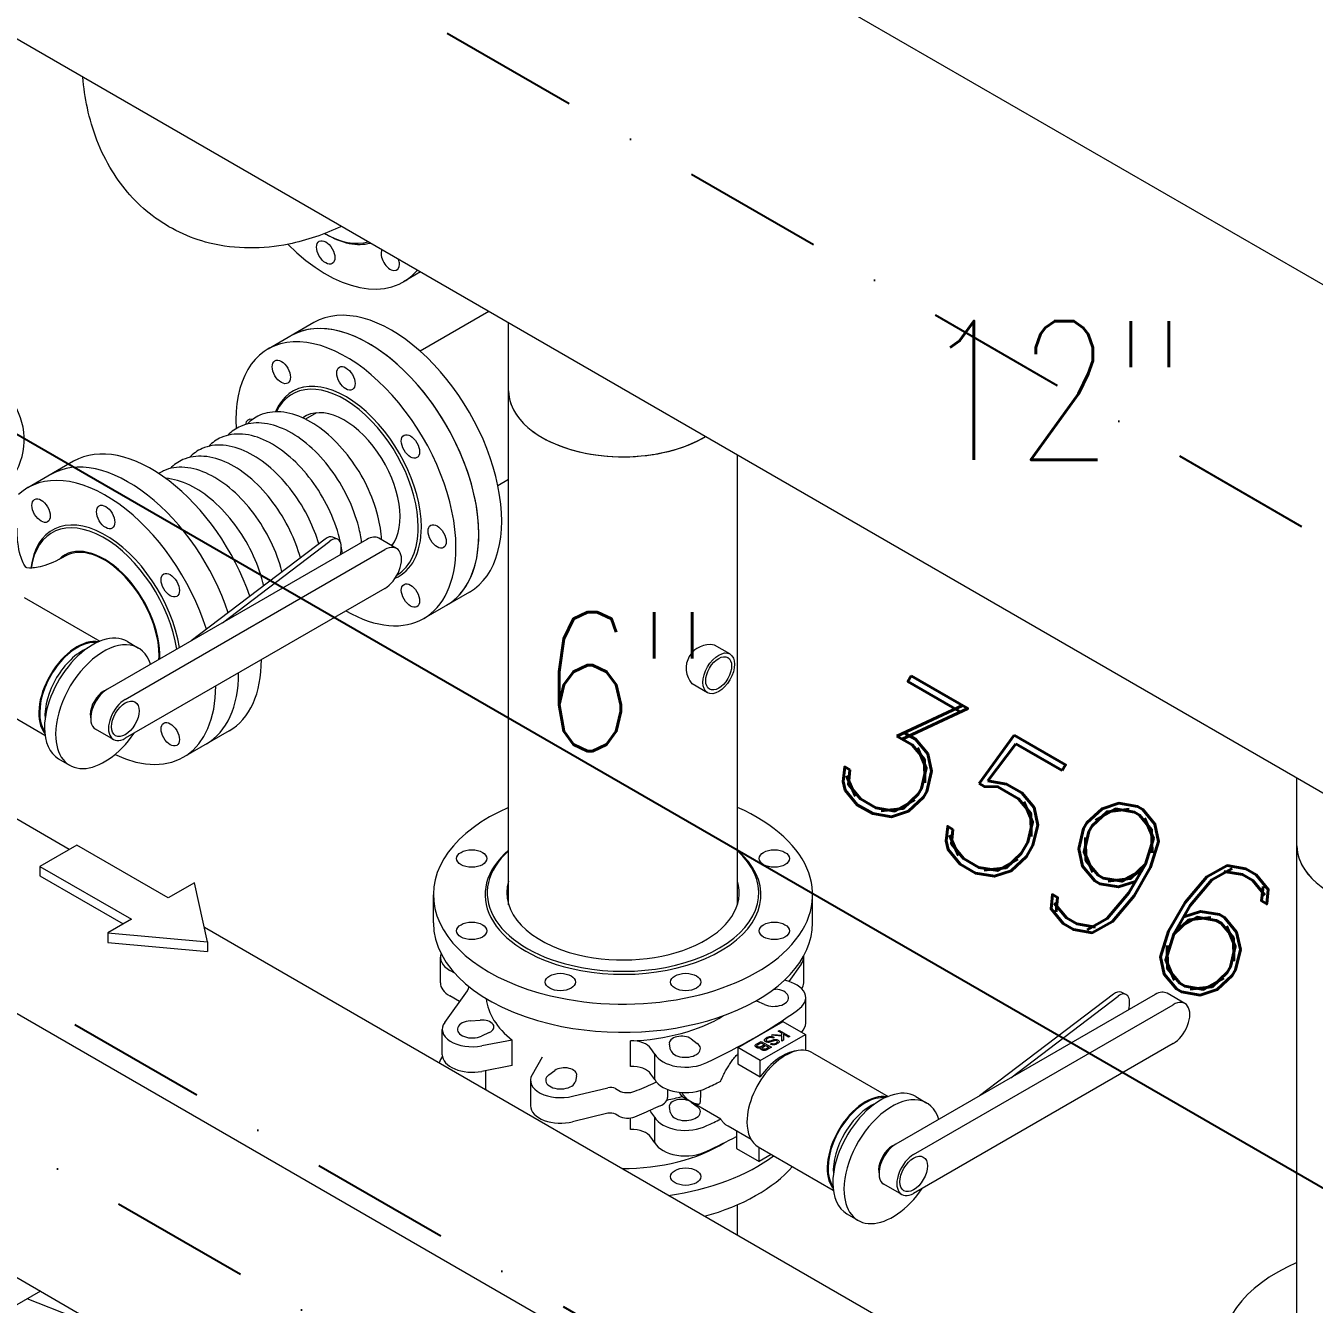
# Model space of a CAD drawing. Header units: millimetres. Extents: x -312439 to 477422, y -331570 to 212570.
# Drawn here: x 346443 to 347604, y 171415 to 172567 of the extents above; entities that cross this region are included whole.
import ezdxf

# ---------------------------------------------------------------- set-up
doc = ezdxf.new("R2010")
doc.units = ezdxf.units.MM
doc.linetypes.add('DASHDOT', pattern=[25.4, 12.7, -6.35, 0, -6.35])
doc.layers.add('ARCONDTEXTO', color=4, linetype='Continuous')
doc.styles.add('ROMAND', font='ROMAND.SHX')
doc.styles.add('ROMANS', font='romans.shx', dxfattribs={"height": 187.5})
doc.dimstyles.new('1-50 (MILIMETRO)', dxfattribs={"dimscale": 0, "dimtxt": 125, "dimasz": 125, "dimexe": 100, "dimexo": 100, "dimgap": 50, "dimtad": 0, "dimdec": 0, "dimzin": 0, "dimdsep": 46, "dimtxsty": 'ROMAND', "dimcen": -390, "dimclrd": 1, "dimclre": 1, "dimclrt": 3, "dimadec": 0, "dimazin": 0, "dimtfac": 1, "dimtdec": 0, "dimtix": 1, "dimtmove": 2, "dimatfit": 2, "dimfxl": 1, "dimtvp": 1, "dimtolj": 1, "dimtzin": 0, "dimarcsym": 0})

# ---------------------------------------------------------------- blocks, each defined once
blk = doc.blocks.new('*D87')
at = {"color": 1, "lineweight": -2, "transparency": 16777216}
for p, q in [((346975.4, 174176.7), (347277.1, 174350.9)), ((347285.4, 174230.7), (351020.9, 172074)), ((350927.4, 171895), (351229.1, 172069.2))]:
    blk.add_line(p, q, dxfattribs=at)
at = {"color": 1, "transparency": 16777216}
for points in [[(347295.8, 174248.7), (347275, 174212.6), (347177.1, 174293.2)], [(351031.3, 172092), (351010.5, 172056), (351129.1, 172011.5)]]:
    blk.add_solid(points, dxfattribs=at)
at = {"layer": 'Defpoints', "color": 0, "transparency": 16777216}
for p in [(346875.4, 174119), (351129.1, 172011.5), (350827.4, 171837.3)]:
    blk.add_point(p, dxfattribs=at)
at = {"color": 3, "transparency": 16777216, "insert": (349215.6, 173260.6), "char_height": 125, "attachment_point": 5, "rotation": 330, "style": 'ROMAND'}
blk.add_mtext('\\A1;4563', dxfattribs=at)
blk = doc.blocks.new('*D92')
at = {"color": 1, "lineweight": -2, "transparency": 16777216}
for p, q in [((345607.1, 172290.6), (345607.1, 172792.4)), ((348612.8, 170941.5), (345715.4, 172614.4)), ((348721.1, 170492.8), (348721.1, 170994.5))]:
    blk.add_line(p, q, dxfattribs=at)
at = {"color": 1, "transparency": 16777216}
for points in [[(345725.8, 172632.4), (345705, 172596.3), (345607.1, 172676.9)], [(348623.3, 170959.6), (348602.4, 170923.5), (348721.1, 170879)]]:
    blk.add_solid(points, dxfattribs=at)
at = {"layer": 'Defpoints', "color": 0, "transparency": 16777216}
for p in [(345607.1, 172676.9), (345607.1, 172175.2), (348721.1, 170377.3)]:
    blk.add_point(p, dxfattribs=at)
at = {"color": 3, "transparency": 16777216, "insert": (347372.3, 171833.5), "char_height": 125, "attachment_point": 5, "rotation": 330, "style": 'ROMAND'}
blk.add_mtext('\\A1;3596', dxfattribs=at)
blk = doc.blocks.new('*D96')
at = {"color": 1, "lineweight": -2, "transparency": 16777216}
for p, q in [((340982.5, 172444.7), (340982.5, 172743.9)), ((347857.3, 168659.3), (341090.8, 172566)), ((347965.6, 168413.1), (347965.6, 168712.3))]:
    blk.add_line(p, q, dxfattribs=at)
at = {"color": 1, "transparency": 16777216}
for points in [[(341101.2, 172584), (341080.3, 172547.9), (340982.5, 172628.5)], [(347867.7, 168677.3), (347846.9, 168641.2), (347965.6, 168596.8)]]:
    blk.add_solid(points, dxfattribs=at)
at = {"layer": 'Defpoints', "color": 0, "transparency": 16777216}
for p in [(340982.5, 172628.5), (340982.5, 172329.3), (347965.6, 168297.6)]:
    blk.add_point(p, dxfattribs=at)
at = {"color": 3, "transparency": 16777216, "insert": (344536.5, 170720.9), "char_height": 125, "attachment_point": 5, "rotation": 330, "style": 'ROMAND'}
blk.add_mtext('\\A1;8063', dxfattribs=at)
blk = doc.blocks.new('*D59')
at = {"color": 1, "lineweight": -2, "transparency": 16777216}
for p, q in [((346365.4, 173980), (346365.4, 174553.6)), ((346473.6, 174375.6), (349813.4, 172447.4)), ((349921.6, 171926.8), (349921.6, 172500.4))]:
    blk.add_line(p, q, dxfattribs=at)
at = {"color": 1, "transparency": 16777216}
for points in [[(346484.1, 174393.6), (346463.2, 174357.6), (346365.4, 174438.1)], [(349823.8, 172465.4), (349803, 172429.4), (349921.6, 172384.9)]]:
    blk.add_solid(points, dxfattribs=at)
at = {"layer": 'Defpoints', "color": 0, "transparency": 16777216}
for p in [(346365.4, 173864.5), (349921.6, 172384.9), (349921.6, 171811.3)]:
    blk.add_point(p, dxfattribs=at)
at = {"color": 3, "transparency": 16777216, "insert": (348206, 173519.8), "char_height": 125, "attachment_point": 5, "rotation": 330, "style": 'ROMAND'}
blk.add_mtext('\\A1;4106', dxfattribs=at)

msp = doc.modelspace()

# ---------------------------------------------------------------- linework, layer by layer
at = {"color": 5, "linetype": 'Continuous', "lineweight": 0, "extrusion": (4.44089e-16, 0.816497, 0.57735)}
for p, q in [((348862.405, 171611.817), (346020.838, 173252.396)), ((349969.926, 170514.467), (345822.552, 172908.954)), ((344984.877, 172514.235), (347569.913, 171021.764)), ((346712.676, 172379.896), (346713.579, 172379.375)), ((346798.945, 172345.234), (346783.696, 172336.43)), ((344881.815, 172335.726), (347466.851, 170843.255)), ((346860.65, 172309.609), (346798.75, 172273.871)), ((346702.872, 172299.621), (346661.649, 172275.821)), ((346878.426, 171774.892), (346878.426, 172299.345)), ((346705.334, 172218.311), (346695.368, 172212.557)), ((347084.551, 171774.892), (347084.551, 172180.339)), ((346486.366, 172174.621), (346445.143, 172150.821)), ((346878.426, 172158.227), (346868.744, 172152.637)), ((346750.708, 172104.233), (346516.882, 171969.233)), ((346712.98, 172104.516), (346592.433, 172012.852)), ((346620.549, 172029.085), (346717.273, 172102.634)), ((346724.157, 172104.338), (346719.864, 172106.22)), ((346777.456, 172096.039), (346761.425, 172105.294)), ((346773.92, 172099.517), (346772.676, 172098.799)), ((346532.912, 171959.977), (346766.739, 172094.977)), ((346441.885, 172051.702), (346509.992, 172012.38)), ((346766.739, 172059.977), (346532.912, 171924.977)), ((346843.105, 172056.73), (346801.882, 172032.93)), ((346534.835, 172012.178), (346544.848, 172006.295)), ((346392.895, 171966.849), (346460.577, 171927.773)), ((346522.196, 171923.916), (346506.165, 171933.171)), ((346626.599, 171931.73), (346585.376, 171907.93)), ((346482.345, 171824.784), (346312.724, 171922.714)), ((346472.795, 171906.579), (346482.809, 171900.696)), ((347588.883, 171364.71), (347588.883, 171889.163)), ((346810.637, 171758.593), (346810.637, 171783.993)), ((347152.34, 171758.593), (347152.34, 171783.993)), ((348026.67, 170933.167), (346604.188, 171754.437)), ((346816.874, 171704.565), (346816.874, 171727.565)), ((347144.38, 171704.565), (347144.38, 171727.565)), ((346829.791, 171713.213), (346825.319, 171715.794)), ((347142.139, 171721.335), (347131.012, 171705.744)), ((346820.838, 171668.852), (346841.202, 171697.391)), ((346834.245, 171687.641), (346825.319, 171692.794)), ((347117.556, 171698.938), (347118.92, 171698.841)), ((347461.165, 171694.05), (347227.338, 171559.05)), ((347423.436, 171694.334), (347302.89, 171602.67)), ((347331.006, 171618.903), (347427.729, 171692.452)), ((347434.613, 171694.156), (347430.32, 171696.038)), ((347487.912, 171685.857), (347471.881, 171695.112)), ((347108.982, 171684.989), (347102.003, 171688.134)), ((347146.105, 171668.118), (347146.105, 171691.118)), ((347243.369, 171549.795), (347477.195, 171684.795)), ((346844.057, 171670.341), (346852.843, 171670.967)), ((347084.937, 171646.175), (347125.532, 171669.612)), ((347125.532, 171669.612), (347145.829, 171657.894)), ((346818.597, 171639.622), (346818.597, 171662.622)), ((346860.974, 171659.634), (346853.994, 171656.489)), ((347105.234, 171634.456), (347145.829, 171657.894)), ((347115.428, 171657.316), (347116.808, 171658.114)), ((347124.662, 171656.37), (347115.428, 171657.316)), ((347116.808, 171658.114), (347124.575, 171657.316)), ((347121.468, 171660.854), (347122.634, 171661.527)), ((347124.575, 171659.06), (347121.468, 171660.854)), ((347122.634, 171661.527), (347131.868, 171656.245)), ((347124.575, 171657.316), (347124.575, 171659.06)), ((347130.702, 171655.573), (347126.085, 171658.188)), ((347126.085, 171658.188), (347126.129, 171652.932)), ((347145.829, 171657.894), (347145.829, 171643.664)), ((346881.593, 171652.973), (346854.196, 171647.757)), ((346881.593, 171629.973), (346881.593, 171652.973)), ((346988.316, 171629.284), (346988.316, 171652.284)), ((347010.162, 171640.374), (347006.562, 171645.372)), ((347024.36, 171644.247), (347023.276, 171649.32)), ((347042.906, 171654.014), (347048.352, 171649.985)), ((347084.937, 171646.175), (347084.937, 171631.458)), ((347105.234, 171634.456), (347084.937, 171646.175)), ((347100.584, 171648.149), (347100.713, 171648.472)), ((347100.584, 171647.8), (347100.584, 171648.149)), ((347100.627, 171647.675), (347100.584, 171647.8)), ((347100.713, 171647.376), (347100.627, 171647.675)), ((347100.713, 171648.472), (347100.929, 171648.747)), ((347100.843, 171647.052), (347100.713, 171647.376)), ((347101.059, 171646.778), (347100.843, 171647.052)), ((347100.929, 171648.747), (347101.188, 171648.996)), ((347101.749, 171646.28), (347101.059, 171646.778)), ((347101.188, 171648.996), (347101.361, 171649.145)), ((347101.361, 171649.145), (347105.935, 171651.786)), ((347102.526, 171645.931), (347101.749, 171646.28)), ((347102.137, 171647.85), (347102.181, 171648.174)), ((347102.224, 171647.551), (347102.137, 171647.85)), ((347102.181, 171648.174), (347102.396, 171648.448)), ((347102.483, 171647.252), (347102.224, 171647.551)), ((347102.396, 171648.448), (347102.698, 171648.722)), ((347102.828, 171647.003), (347102.483, 171647.252)), ((347103, 171645.807), (347102.526, 171645.931)), ((347102.698, 171648.722), (347105.762, 171650.49)), ((347103.259, 171646.754), (347102.828, 171647.003)), ((347103.475, 171645.732), (347103, 171645.807)), ((347103.734, 171646.629), (347103.259, 171646.754)), ((347103.95, 171645.707), (347103.475, 171645.732)), ((347104.122, 171646.554), (347103.734, 171646.629)), ((347104.985, 171645.807), (347103.95, 171645.707)), ((347104.554, 171646.554), (347104.122, 171646.554)), ((347104.985, 171646.604), (347104.554, 171646.554)), ((347105.417, 171646.754), (347104.985, 171646.604)), ((347105.546, 171645.931), (347104.985, 171645.807)), ((347105.33, 171645.458), (347105.46, 171645.782)), ((347105.374, 171645.184), (347105.33, 171645.458)), ((347105.46, 171644.885), (347105.374, 171645.184)), ((347105.891, 171646.928), (347105.417, 171646.754)), ((347105.46, 171645.782), (347105.546, 171645.931)), ((347105.762, 171650.49), (347108.955, 171648.697)), ((347108.955, 171648.697), (347105.891, 171646.928)), ((347105.935, 171651.786), (347115.169, 171646.504)), ((347106.754, 171645.782), (347106.798, 171646.006)), ((347106.754, 171645.483), (347106.754, 171645.782)), ((347106.927, 171645.184), (347106.754, 171645.483)), ((347106.798, 171646.006), (347107.013, 171646.28)), ((347107.272, 171644.935), (347106.927, 171645.184)), ((347107.013, 171646.28), (347107.359, 171646.529)), ((347107.359, 171646.529), (347109.991, 171648.099)), ((347108.933, 171652.976), (347109.041, 171653.437)), ((347108.955, 171652.49), (347108.933, 171652.976)), ((347109.128, 171652.191), (347108.955, 171652.49)), ((347109.041, 171653.437), (347109.279, 171653.848)), ((347109.451, 171651.805), (347109.128, 171652.191)), ((347109.279, 171653.848), (347109.494, 171654.122)), ((347109.775, 171651.544), (347109.451, 171651.805)), ((347109.494, 171654.122), (347109.775, 171654.384)), ((347109.775, 171654.384), (347110.293, 171654.807)), ((347110.206, 171651.294), (347109.775, 171651.544)), ((347109.991, 171648.099), (347112.882, 171646.43)), ((347110.552, 171645.035), (347110.077, 171644.86)), ((347110.94, 171651.045), (347110.206, 171651.294)), ((347110.293, 171654.807), (347111.069, 171655.255)), ((347110.552, 171653.312), (347110.508, 171653.188)), ((347110.508, 171653.188), (347110.508, 171652.889)), ((347110.508, 171652.889), (347110.638, 171652.615)), ((347110.681, 171653.586), (347110.552, 171653.312)), ((347110.767, 171645.159), (347110.552, 171645.035)), ((347110.638, 171652.615), (347110.897, 171652.316)), ((347110.897, 171653.86), (347110.681, 171653.586)), ((347112.882, 171646.43), (347110.767, 171645.159)), ((347111.199, 171654.134), (347110.897, 171653.86)), ((347110.897, 171652.316), (347111.35, 171652.079)), ((347111.415, 171650.921), (347110.94, 171651.045)), ((347115.169, 171646.504), (347111.026, 171644.113)), ((347111.069, 171655.255), (347111.522, 171655.492)), ((347111.587, 171654.408), (347111.199, 171654.134)), ((347111.35, 171652.079), (347111.76, 171651.942)), ((347112.17, 171650.858), (347111.415, 171650.921)), ((347111.522, 171655.492), (347111.997, 171655.691)), ((347111.803, 171654.533), (347111.587, 171654.408)), ((347111.76, 171651.942), (347112.191, 171651.892)), ((347112.321, 171654.782), (347111.803, 171654.533)), ((347111.997, 171655.691), (347112.472, 171655.866)), ((347112.968, 171650.871), (347112.17, 171650.858)), ((347112.191, 171651.892), (347112.666, 171651.917)), ((347113.011, 171655.031), (347112.321, 171654.782)), ((347112.472, 171655.866), (347112.925, 171656.003)), ((347112.666, 171651.917), (347113.205, 171652.004)), ((347112.925, 171656.003), (347113.399, 171656.102)), ((347113.723, 171651.033), (347112.968, 171650.871)), ((347113.658, 171655.206), (347113.011, 171655.031)), ((347113.205, 171652.004), (347113.831, 171652.166)), ((347113.399, 171656.102), (347113.896, 171656.165)), ((347114.306, 171655.255), (347113.658, 171655.206)), ((347113.96, 171651.095), (347113.723, 171651.033)), ((347113.831, 171652.166), (347115.406, 171652.702)), ((347113.896, 171656.165), (347114.565, 171656.177)), ((347117.671, 171652.341), (347113.96, 171651.095)), ((347114.996, 171655.231), (347114.306, 171655.255)), ((347114.306, 171649.301), (347115.428, 171649.949)), ((347114.521, 171649.177), (347114.306, 171649.301)), ((347114.91, 171649.002), (347114.521, 171649.177)), ((347114.565, 171656.177), (347115.298, 171656.152)), ((347115.341, 171648.853), (347114.91, 171649.002)), ((347115.514, 171655.131), (347114.996, 171655.231)), ((347115.298, 171656.152), (347115.816, 171656.053)), ((347116.118, 171648.654), (347115.341, 171648.853)), ((347115.406, 171652.702), (347117.542, 171653.412)), ((347115.428, 171649.949), (347115.902, 171649.725)), ((347115.988, 171654.957), (347115.514, 171655.131)), ((347115.816, 171656.053), (347116.291, 171655.928)), ((347115.902, 171649.725), (347116.377, 171649.6)), ((347116.506, 171654.757), (347115.988, 171654.957)), ((347116.787, 171648.591), (347116.118, 171648.654)), ((347116.291, 171655.928), (347116.765, 171655.754)), ((347116.377, 171649.6), (347117.11, 171649.526)), ((347117.585, 171655.38), (347116.506, 171654.757)), ((347116.765, 171655.754), (347117.197, 171655.554)), ((347117.24, 171648.604), (347116.787, 171648.591)), ((347117.11, 171649.526), (347117.456, 171649.526)), ((347117.197, 171655.554), (347117.585, 171655.38)), ((347117.887, 171648.679), (347117.24, 171648.604)), ((347117.456, 171649.526), (347118.016, 171649.6)), ((347117.542, 171653.412), (347117.801, 171653.462)), ((347117.952, 171652.428), (347117.671, 171652.341)), ((347117.801, 171653.462), (347118.297, 171653.549)), ((347118.124, 171648.716), (347117.887, 171648.679)), ((347118.513, 171652.552), (347117.952, 171652.428)), ((347118.016, 171649.6), (347118.491, 171649.725)), ((347118.577, 171648.828), (347118.124, 171648.716)), ((347118.297, 171653.549), (347118.793, 171653.586)), ((347118.491, 171649.725), (347118.966, 171649.899)), ((347118.793, 171652.59), (347118.513, 171652.552)), ((347118.793, 171648.903), (347118.577, 171648.828)), ((347118.793, 171653.586), (347119.052, 171653.586)), ((347119.44, 171652.54), (347118.793, 171652.59)), ((347119.268, 171649.027), (347118.793, 171648.903)), ((347118.966, 171649.899), (347119.613, 171650.223)), ((347119.052, 171653.586), (347119.742, 171653.512)), ((347119.699, 171649.227), (347119.268, 171649.027)), ((347120.045, 171652.316), (347119.44, 171652.54)), ((347119.613, 171650.223), (347119.958, 171650.472)), ((347120.174, 171649.451), (347119.699, 171649.227)), ((347119.742, 171653.512), (347120.174, 171653.412)), ((347119.958, 171650.472), (347120.368, 171650.883)), ((347120.541, 171651.805), (347120.045, 171652.316)), ((347120.174, 171653.412), (347120.821, 171653.163)), ((347121.166, 171650.024), (347120.174, 171649.451)), ((347120.368, 171650.883), (347120.519, 171651.17)), ((347120.519, 171651.17), (347120.584, 171651.481)), ((347120.584, 171651.481), (347120.541, 171651.805)), ((347120.821, 171653.163), (347121.21, 171652.939)), ((347121.317, 171650.161), (347121.166, 171650.024)), ((347121.21, 171652.939), (347121.576, 171652.677)), ((347121.598, 171650.447), (347121.317, 171650.161)), ((347121.576, 171652.677), (347121.835, 171652.403)), ((347121.727, 171650.597), (347121.598, 171650.447)), ((347121.943, 171650.871), (347121.727, 171650.597)), ((347121.835, 171652.403), (347122.008, 171652.129)), ((347122.073, 171651.145), (347121.943, 171650.871)), ((347122.008, 171652.129), (347122.116, 171651.842)), ((347122.159, 171651.444), (347122.073, 171651.145)), ((347122.116, 171651.842), (347122.159, 171651.444)), ((347124.662, 171652.035), (347124.662, 171656.37)), ((347126.129, 171652.932), (347124.662, 171652.035)), ((347131.868, 171656.245), (347130.702, 171655.573)), ((347477.195, 171649.795), (347243.369, 171514.795)), ((346908.534, 171637.419), (346899.5, 171621.601)), ((347010.162, 171617.374), (347010.162, 171640.374)), ((347105.234, 171619.74), (347105.234, 171634.456)), ((347105.676, 171644.611), (347105.46, 171644.885)), ((347105.935, 171644.362), (347105.676, 171644.611)), ((347106.496, 171644.038), (347105.935, 171644.362)), ((347106.927, 171643.839), (347106.496, 171644.038)), ((347107.402, 171643.714), (347106.927, 171643.839)), ((347107.704, 171644.736), (347107.272, 171644.935)), ((347107.919, 171643.615), (347107.402, 171643.714)), ((347108.178, 171644.611), (347107.704, 171644.736)), ((347108.437, 171643.565), (347107.919, 171643.615)), ((347109.128, 171644.611), (347108.178, 171644.611)), ((347108.998, 171643.59), (347108.437, 171643.565)), ((347109.085, 171643.59), (347108.998, 171643.59)), ((347109.645, 171643.664), (347109.085, 171643.59)), ((347109.645, 171644.711), (347109.128, 171644.611)), ((347110.077, 171644.86), (347109.645, 171644.711)), ((347110.163, 171643.764), (347109.645, 171643.664)), ((347110.595, 171643.914), (347110.163, 171643.764)), ((347111.026, 171644.113), (347110.595, 171643.914)), ((347152.342, 171641.52), (347220.449, 171602.198)), ((346881.593, 171629.973), (346854.196, 171624.757)), ((346857.789, 171608.593), (346857.789, 171625.441)), ((346914.625, 171621.485), (346920.071, 171625.514)), ((347010.162, 171617.374), (347006.562, 171622.372)), ((347084.937, 171631.458), (347105.234, 171619.74)), ((346898.137, 171616.7), (346898.137, 171593.7)), ((346939.701, 171620.82), (346938.617, 171615.747)), ((347008.713, 171613.895), (347011.616, 171615.173)), ((346936.037, 171602.342), (346967.961, 171609.936)), ((346974.624, 171609.167), (346977.682, 171607.402)), ((347021.614, 171608.401), (347021.614, 171601.337)), ((347069.523, 171581.781), (347034.424, 171602.045)), ((347245.291, 171601.995), (347255.305, 171596.112)), ((346967.961, 171586.936), (346936.037, 171579.342)), ((347010.162, 171583.374), (347006.562, 171588.372)), ((347015.057, 171593.688), (347008.713, 171590.895)), ((347024.36, 171587.247), (347023.276, 171592.32)), ((347042.906, 171597.014), (347048.352, 171592.985)), ((346977.682, 171584.402), (346974.624, 171586.167)), ((346988.316, 171572.284), (346988.316, 171582.753)), ((347010.162, 171560.374), (347010.162, 171583.374)), ((347010.162, 171560.374), (347006.562, 171565.372)), ((347096.928, 171563.204), (347076.127, 171575.213)), ((347083.842, 171570.76), (347083.842, 171555.317)), ((347083.842, 171555.317), (347104.139, 171543.598)), ((347103.352, 171556.667), (347171.034, 171517.591)), ((347104.139, 171543.598), (347104.139, 171556.212)), ((347115.063, 171549.905), (347104.139, 171543.598)), ((347232.652, 171513.734), (347216.622, 171522.989)), ((347084.551, 171477.1), (347084.551, 171504.52)), ((347183.252, 171496.397), (347193.265, 171490.514)), ((346456.501, 171426.58), (346433.159, 171413.104)), ((346485.538, 171403.478), (346444.392, 171419.589))]:
    msp.add_line(p, q, dxfattribs=at)
at = {"color": 6, "linetype": 'DASHDOT', "ltscale": 10, "extrusion": (4.44089e-16, 0.816497, 0.57735)}
for p, q in [((350233.882, 170591.033), (345859.978, 173116.308)), ((347737.01, 170806.284), (344116.413, 172896.637))]:
    msp.add_line(p, q, dxfattribs=at)
at = {"color": 6, "linetype": 'DASHDOT', "ltscale": 10}
msp.add_line((345607.137, 172175.158), (348721.101, 170377.31), dxfattribs=at)
at = {"color": 5, "linetype": 'Continuous', "lineweight": 0, "extrusion": (1.66533e-16, 0.816497, 0.57735)}
for p, q in [((347077.79, 172000.948), (347063.809, 172009.02)), ((347057.643, 171966.052), (347043.684, 171974.112))]:
    msp.add_line(p, q, dxfattribs=at)
at = {"color": 4, "linetype": 'Continuous', "lineweight": 0, "extrusion": (4.44089e-16, 0.816497, 0.57735)}
for p, q in [((346489.138, 171828.706), (346455.922, 171809.529)), ((346571.688, 171781.046), (346489.138, 171828.706)), ((346455.922, 171809.529), (346538.471, 171761.869)), ((346455.922, 171809.529), (346455.922, 171800.985)), ((346455.922, 171800.985), (346531.073, 171757.597)), ((346595.176, 171794.608), (346571.688, 171781.046)), ((346607.109, 171741.419), (346595.176, 171794.608)), ((346538.471, 171761.869), (346517.101, 171749.531)), ((346517.101, 171749.531), (346607.109, 171741.419)), ((346517.101, 171749.531), (346517.101, 171740.987)), ((346517.101, 171740.987), (346607.109, 171732.875)), ((346607.109, 171741.419), (346607.109, 171732.875))]:
    msp.add_line(p, q, dxfattribs=at)
at = {"color": 5, "linetype": 'Continuous', "lineweight": 0}
msp.add_arc((347059.675, 171988.143), 21.283, 78.801521, 221.198479, dxfattribs=at)
for centre, major_axis, ratio, start_param, end_param in [((346712.194, 172457.075), (47.091, -81.565), 0.57735027, 5.50507044, 6.13617032), ((346713.579, 172457.875), (48.071, -83.262), 0.57735027, 5.49778714, 6.12940326), ((346713.579, 172457.875), (70.117, -121.446), 0.57735027, 5.14508937, 6.4822367), ((346771.755, 172357.112), (-5.818, 10.076), 0.57735027, 0.37160505, 3.92699082), ((346771.755, 172357.112), (-5.818, 10.076), 0.57735027, 3.92699082, 4.34078394), ((346772.989, 172178.175), (-70.117, 121.446), 0.57735027, 3.14159265, 6.28318531), ((346752.377, 172166.275), (-70.117, 121.446), 0.57735027, 3.14159265, 6.28318531), ((346752.377, 172166.275), (70.117, -121.446), 0.57735027, 0.78539816, 3.14159265), ((346731.766, 172154.375), (70.117, -121.446), 0.57735027, 0.78539816, 3.9923619), ((346271.032, 172194.176), (-170.852, 0), 0.57735027, 1.17809725, 4.06484949), ((346731.766, 172154.375), (48.071, -83.262), 0.57735027, 0.78539816, 3.55968323), ((346730.38, 172153.575), (47.091, -81.565), 0.57735027, 0.78539816, 3.52200324), ((346981.488, 172238.168), (-103.062, 0), 0.57735027, 0, 0.78539816), ((346981.488, 172238.168), (103.062, 0), 0.57735027, 3.14159265, 5.49778714), ((346730.38, 172153.575), (35.518, -61.518), 0.57735027, 0.23456212, 3.20106246), ((346649.493, 172201.875), (5.818, -10.076), 0.57735027, 2.60384907, 3.80810869), ((346981.488, 172238.168), (-103.062, 0), 0.57735027, 0.78539816, 2.37609433), ((346981.488, 172238.168), (103.062, 0), 0.57735027, 5.49778714, 5.51768699), ((346556.482, 172053.175), (70.117, -121.446), 0.57735027, 1.24769185, 3.14159265), ((346535.871, 172041.275), (70.117, -121.446), 0.57735027, 1.22423328, 3.14159265), ((346515.259, 172029.375), (70.117, -121.446), 0.57735027, 1.20052638, 3.27143789), ((346515.259, 172029.375), (48.071, -83.262), 0.57735027, 0.98821183, 3.79884436), ((346513.874, 172028.575), (47.091, -81.565), 0.57735027, 0.97444034, 3.77336116), ((346731.766, 172154.375), (48.071, -83.262), 0.57735027, 6.21086868, 7.06858347), ((346730.38, 172153.575), (47.091, -81.565), 0.57735027, 0.01223088, 0.78539816), ((346513.874, 172028.575), (35.518, -61.518), 0.57735027, 0.73079275, 3.29849989), ((346712.98, 172090.516), (6.884, 15.704), 0.49374699, 0, 0.7260513), ((346717.273, 172088.634), (-6.884, -15.704), 0.49374699, 1.89671174, 3.86764395), ((346750.708, 172086.733), (10.717, 18.562), 0.57735027, 0, 0.78539816), ((346766.739, 172077.477), (-10.717, -18.562), 0.57735027, 0.78539816, 3.92699082), ((346752.377, 172166.275), (70.117, -121.446), 0.57735027, 0, 0.78539816), ((346513.874, 172028.575), (34.997, -60.617), 0.57735027, 0.78539816, 3.14159265), ((346535.871, 172041.275), (35.518, -61.518), 0.57735027, 3.4564323, 3.48123897), ((346535.871, 172041.275), (34.293, -59.397), 0.57735027, 3.40881303, 3.43412722), ((346535.871, 172041.275), (30.619, -53.033), 0.57735027, 3.26055564, 3.28804618), ((346731.766, 172154.375), (70.117, -121.446), 0.57735027, 5.49856965, 7.06858347), ((346503.815, 171959.378), (-31.02, -52.799), 0.58236072, 3.14159265, 5.50218352), ((346489.64, 171967.562), (-24.495, -42.426), 0.57735027, 3.33709046, 6.06401097), ((346489.64, 171967.562), (23.921, 41.432), 0.57735027, 0.78539816, 2.87356516), ((346494.376, 171964.828), (-23.921, -41.432), 0.57735027, 3.80599304, 5.57222219), ((346513.829, 171953.495), (-31.02, -52.799), 0.58236072, 2.65256236, 5.50218352), ((346489.64, 171967.562), (23.921, 41.432), 0.57735027, 0.24308274, 0.78539816), ((346513.874, 172028.575), (34.997, -60.617), 0.57735027, 0.71404239, 0.78539816), ((346556.482, 172053.175), (70.117, -121.446), 0.57735027, 0, 0.78461566), ((346535.871, 172041.275), (70.117, -121.446), 0.57735027, 0, 0.78461566), ((346515.259, 172029.375), (70.117, -121.446), 0.57735027, 5.58322522, 7.06780096), ((346516.882, 171951.733), (-10.717, -18.562), 0.57735027, 3.92699082, 6.28318531), ((346513.829, 171953.495), (-8.773, -15.195), 0.57735027, 3.92699082, 5.49778714), ((346532.912, 171942.477), (10.717, 18.562), 0.57735027, 0.78539816, 3.92699082), ((346513.829, 171953.495), (-8.773, -15.195), 0.57735027, 5.49778714, 5.72091355), ((346503.815, 171959.378), (-31.02, -52.799), 0.58236072, 5.50218352, 6.28318531), ((346513.829, 171953.495), (-31.02, -52.799), 0.58236072, 5.50218352, 7.74056361), ((346981.488, 171783.993), (-170.852, 0), 0.57735027, 5.35992847, 7.46128255), ((346981.488, 171783.993), (-170.852, 0), 0.57735027, 1.17809725, 4.06484949), ((346981.488, 171783.993), (-124.312, 0), 0.57735027, 5.68982069, 7.46128255), ((346981.488, 171785.593), (122.352, 0), 0.57735027, 2.57241108, 4.3196899), ((346981.488, 171783.993), (-124.312, 0), 0.57735027, 1.17809725, 3.73495727), ((346981.488, 171785.593), (122.352, 0), 0.57735027, 4.3196899, 6.85236688), ((347691.945, 171827.986), (-103.062, 0), 0.57735027, 0, 0.78539816), ((347691.945, 171827.986), (103.062, 0), 0.57735027, 3.14159265, 5.49778714), ((346981.488, 171785.593), (104.716, 0), 0.57735027, 2.96365333, 4.3196899), ((346981.488, 171785.593), (104.716, 0), 0.57735027, 4.3196899, 6.46112463), ((346981.488, 171758.593), (170.852, 0), 0.57735027, 3.14159265, 4.3196899), ((346981.488, 171758.593), (170.852, 0), 0.57735027, 4.3196899, 6.28318531), ((346845.706, 171727.565), (-28.832, 0), 0.57735027, 6.07800001, 7.06858347), ((347117.27, 171727.565), (27.109, 0), 0.57735027, 5.87376873, 6.35596808), ((346845.706, 171704.565), (-28.832, 0), 0.57735027, 0, 0.78539816), ((347117.299, 171691.118), (28.806, 0), 0.57735027, 5.55071488, 7.51444614), ((347117.27, 171704.565), (27.109, 0), 0.57735027, 5.92209885, 6.28318531), ((346824.216, 171701.431), (18.371, 0), 0.57735027, 5.89239761, 6.25776112), ((347117.27, 171691.122), (13.472, 0), 0.57735027, 4.04975631, 7.73121456), ((347423.436, 171680.334), (6.884, 15.704), 0.49374699, 0, 0.7260513), ((347427.729, 171678.452), (-6.884, -15.704), 0.49374699, 1.89671174, 3.86764395), ((347461.165, 171676.55), (10.717, 18.562), 0.57735027, 0, 0.78539816), ((346981.488, 171695.093), (-123.699, 0), 0.57735027, 0.06591002, 0.63077855), ((346732.073, 171867.593), (520.517, 0), 0.57735027, 5.38654819, 5.60902609), ((347108.784, 171693.151), (-11.023, 0), 0.57735027, 0.84771051, 0.90816366), ((347477.195, 171667.295), (-10.717, -18.562), 0.57735027, 0.78539816, 3.92699082), ((346845.706, 171662.622), (-27.109, 0), 0.57735027, 5.87376873, 8.17248894), ((346845.706, 171662.622), (-13.472, 0), 0.57735027, 4.83515448, 8.51661272), ((346854.193, 171664.651), (11.023, 0), 0.57735027, 5.37502007, 7.97674713), ((346981.488, 171723.593), (123.699, 0), 0.57735027, 4.76761506, 5.53401992), ((347034.216, 171650.099), (11.023, 0), 0.57735027, 0.66263109, 3.26435815), ((347117.299, 171668.118), (28.806, 0), 0.57735027, 5.7666453, 6.28318531), ((346989.33, 171641.694), (-18.371, 0), 0.57735027, 3.49571793, 4.76761506), ((347037.731, 171645.2), (-13.472, 0), 0.57735027, 0.1227655, 3.80422374), ((347127.847, 171599.093), (-24.495, -42.426), 0.57735027, 3.14159265, 5.49778714), ((346981.488, 171608.593), (170.852, 0), 0.57735027, 2.83373505, 2.89844063), ((346845.706, 171639.622), (-27.109, 0), 0.57735027, 0, 1.88930363), ((347037.738, 171645.183), (-28.806, 0), 0.57735027, 0.29334342, 2.30326676), ((347124.984, 171600.746), (23.27, 40.305), 0.57735027, 0.38720776, 1.42907029), ((346928.761, 171621.599), (11.023, 0), 0.57735027, 6.16041823, 8.76214529), ((346989.33, 171618.694), (-18.371, 0), 0.57735027, 3.49571793, 4.76761506), ((346925.246, 171616.7), (27.109, 0), 0.57735027, 2.82308535, 5.12180556), ((346925.246, 171616.7), (-13.472, 0), 0.57735027, 5.62055264, 9.30201088), ((346970.294, 171606.667), (6.124, 0), 0.57735027, 0.78539816, 1.96158402), ((346693.212, 171850.638), (517.381, 0), 0.57735027, 5.3282352, 5.36820235), ((347037.738, 171622.183), (-28.806, 0), 0.57735027, 0.29334342, 2.30326676), ((346732.073, 171844.593), (520.517, 0), 0.57735027, 5.38654819, 5.41773628), ((346981.488, 171608.593), (-123.699, 0), 0.57735027, 0, 0.0080523), ((346985.476, 171611.902), (11.023, 0), 0.57735027, 3.92699082, 5.35442967), ((347004.952, 171601.337), (16.663, 0), 0.57735027, 5.36396925, 6.28318531), ((346981.488, 171666.593), (123.699, 0), 0.57735027, 5.03823356, 5.15460219), ((347034.216, 171593.099), (11.023, 0), 0.57735027, 0.66263109, 3.26435815), ((347200.096, 171557.38), (-24.495, -42.426), 0.57735027, 3.33709046, 6.06401097), ((347214.271, 171549.196), (-31.02, -52.799), 0.58236072, 3.14159265, 5.50218352), ((347224.285, 171543.313), (-31.02, -52.799), 0.58236072, 2.65256236, 5.50218352), ((347200.096, 171557.38), (23.921, 41.432), 0.57735027, 0.24308274, 0.78539816), ((346925.246, 171593.7), (-27.109, 0), 0.57735027, 0, 1.98021291), ((346970.294, 171583.667), (-6.124, 0), 0.57735027, 3.92699082, 5.10317667), ((346693.212, 171827.638), (-517.381, 0), 0.57735027, 2.18664254, 2.22660969), ((346989.33, 171584.694), (-18.371, 0), 0.57735027, 3.49571793, 3.61716538), ((347037.731, 171588.2), (-13.472, 0), 0.57735027, 0.1227655, 3.80422374), ((346832.978, 171769.336), (233.085, -175.431), 0.1043952, 5.90574205, 5.96190086), ((347200.096, 171557.38), (23.921, 41.432), 0.57735027, 0.78539816, 2.87356516), ((347204.832, 171554.646), (-23.921, -41.432), 0.57735027, 3.80599304, 5.57222219), ((346985.476, 171588.902), (-11.023, 0), 0.57735027, 0.78539816, 2.21283701), ((347037.738, 171588.183), (-28.806, 0), 0.57735027, 0.29334342, 2.30326676), ((346732.073, 171810.593), (520.517, 0), 0.57735027, 5.38654819, 5.41773628), ((347127.847, 171599.093), (-24.495, -42.426), 0.57735027, 5.49778714, 6.28318531), ((346989.33, 171561.694), (-18.371, 0), 0.57735027, 3.49571793, 4.76761506), ((346732.073, 171787.593), (520.517, 0), 0.57735027, 5.38654819, 5.45444746), ((346981.488, 171608.593), (-123.699, 0), 0.57735027, 1.56274403, 2.40038288), ((347037.738, 171565.183), (-28.806, 0), 0.57735027, 0.29334342, 2.30326676), ((347227.338, 171541.55), (-10.717, -18.562), 0.57735027, 3.92699082, 6.28318531), ((347224.285, 171543.313), (-8.773, -15.195), 0.57735027, 3.92699082, 5.49778714), ((346981.488, 171608.593), (170.852, 0), 0.57735027, 4.95554101, 5.63029976), ((347243.369, 171532.295), (10.717, 18.562), 0.57735027, 0.78539816, 3.92699082), ((346981.488, 171583.193), (-170.852, 0), 0.57735027, 2.01566909, 2.67581256), ((347224.285, 171543.313), (-8.773, -15.195), 0.57735027, 5.49778714, 5.72091355), ((347214.271, 171549.196), (-31.02, -52.799), 0.58236072, 5.50218352, 6.28318531), ((347224.285, 171543.313), (-31.02, -52.799), 0.58236072, 5.50218352, 7.74056361), ((347691.945, 171373.811), (-170.852, 0), 0.57735027, 5.35992847, 7.46128255)]:
    msp.add_ellipse(centre, major_axis=major_axis, ratio=ratio, start_param=start_param, end_param=end_param, dxfattribs=at)
for centre, major_axis in [((346713.579, 172362.875), (-5.818, 10.076)), ((346673.59, 172255.138), (5.818, -10.076)), ((346731.766, 172249.375), (5.818, -10.076)), ((346789.941, 172187.963), (-5.818, 10.076)), ((346457.084, 172130.138), (5.818, -10.076)), ((346515.259, 172124.375), (5.818, -10.076)), ((346814.038, 172106.875), (-5.818, 10.076)), ((346573.435, 172062.963), (-5.818, 10.076)), ((346789.941, 172053.612), (-5.818, 10.076)), ((347067.717, 171983.5), (-10.074, -17.448)), ((347067.717, 171983.5), (-8.236, -14.266)), ((346532.912, 171942.477), (-8.773, -15.195)), ((346573.435, 171928.612), (-5.818, 10.076)), ((346845.141, 171816.6), (-13.595, 0)), ((347117.836, 171816.6), (-13.595, 0)), ((346845.141, 171751.386), (-13.595, 0)), ((347117.836, 171751.386), (-13.595, 0)), ((346925.011, 171705.273), (-13.595, 0)), ((347037.966, 171705.273), (-13.595, 0)), ((347243.369, 171532.295), (-8.773, -15.195)), ((347037.966, 171529.873), (13.595, 0))]:
    msp.add_ellipse(centre, major_axis=major_axis, ratio=0.57735027, dxfattribs=at)
for points, knots in [([(346727.779, 172386.322), (346712.54, 172379.197), (346696.656, 172373.701), (346657.101, 172365.704), (346632.614, 172365.368), (346590.359, 172375.908), (346572.52, 172384.374), (346542.593, 172407.204), (346530.382, 172421.167), (346510.183, 172454.043), (346503.041, 172473.315), (346496.814, 172502.254), (346495.458, 172511.544), (346494.647, 172520.92)], [1.66562447, 1.66562447, 1.66562447, 1.66562447, 1.88495559, 1.88495559, 2.1921911, 2.1921911, 2.43041341, 2.43041341, 2.65917144, 2.65917144, 2.92406257, 2.92406257, 3.04676451, 3.04676451, 3.04676451, 3.04676451]), ([(346763.988, 172103.814), (346763.622, 172110.757), (346762.476, 172118.012), (346758.315, 172134.389), (346754.929, 172143.555), (346746.352, 172161.235), (346741.17, 172169.748), (346729.503, 172185.326), (346723.02, 172192.388), (346709.313, 172204.375), (346702.09, 172209.29), (346687.538, 172216.367), (346680.201, 172218.537), (346666.404, 172219.596), (346659.903, 172218.626), (346649.859, 172214.214), (346646.009, 172211.499), (346642.756, 172208.099)], [0.0626314, 0.0626314, 0.0626314, 0.0626314, 0.33115718, 0.33115718, 0.66127893, 0.66127893, 0.98996292, 0.98996292, 1.3188617, 1.3188617, 1.6494604, 1.6494604, 1.97984251, 1.97984251, 2.29269857, 2.29269857, 2.52313384, 2.52313384, 2.52313384, 2.52313384]), ([(346745.963, 172101.493), (346745.375, 172106.039), (346744.478, 172110.681), (346740.995, 172124.389), (346737.608, 172133.555), (346729.031, 172151.235), (346723.849, 172159.748), (346712.183, 172175.326), (346705.699, 172182.388), (346691.993, 172194.375), (346684.769, 172199.29), (346670.218, 172206.367), (346662.881, 172208.537), (346649.083, 172209.596), (346642.582, 172208.626), (346632.538, 172204.214), (346628.689, 172201.499), (346625.436, 172198.099)], [0.16017508, 0.16017508, 0.16017508, 0.16017508, 0.33115718, 0.33115718, 0.66127893, 0.66127893, 0.98996292, 0.98996292, 1.3188617, 1.3188617, 1.6494604, 1.6494604, 1.97984251, 1.97984251, 2.29269857, 2.29269857, 2.52313384, 2.52313384, 2.52313384, 2.52313384]), ([(346727.056, 172100.713), (346726.726, 172102.256), (346726.363, 172103.805), (346723.674, 172114.389), (346720.288, 172123.555), (346711.71, 172141.235), (346706.529, 172149.748), (346694.862, 172165.326), (346688.379, 172172.388), (346674.672, 172184.375), (346667.449, 172189.29), (346652.897, 172196.367), (346645.56, 172198.537), (346631.763, 172199.596), (346625.262, 172198.626), (346615.218, 172194.214), (346611.368, 172191.499), (346608.115, 172188.099)], [0.27438103, 0.27438103, 0.27438103, 0.27438103, 0.33115718, 0.33115718, 0.66127893, 0.66127893, 0.98996292, 0.98996292, 1.3188617, 1.3188617, 1.6494604, 1.6494604, 1.97984251, 1.97984251, 2.29269857, 2.29269857, 2.52313384, 2.52313384, 2.52313384, 2.52313384]), ([(346690.736, 172087.602), (346688.468, 172095.903), (346685.291, 172104.288), (346677.069, 172121.235), (346671.888, 172129.748), (346660.221, 172145.326), (346653.738, 172152.388), (346640.031, 172164.375), (346632.808, 172169.29), (346618.256, 172176.367), (346610.919, 172178.537), (346597.122, 172179.596), (346590.621, 172178.626), (346580.577, 172174.214), (346576.727, 172171.499), (346573.474, 172168.099)], [0.35846947, 0.35846947, 0.35846947, 0.35846947, 0.66127893, 0.66127893, 0.98996292, 0.98996292, 1.3188617, 1.3188617, 1.6494604, 1.6494604, 1.97984251, 1.97984251, 2.29269857, 2.29269857, 2.52313384, 2.52313384, 2.52313384, 2.52313384]), ([(346707.315, 172100.209), (346705.116, 172107.654), (346702.199, 172115.138), (346694.39, 172131.235), (346689.208, 172139.748), (346677.542, 172155.326), (346671.058, 172162.388), (346657.352, 172174.375), (346650.128, 172179.29), (346635.577, 172186.367), (346628.24, 172188.537), (346614.442, 172189.596), (346607.941, 172188.626), (346597.897, 172184.214), (346594.048, 172181.499), (346590.795, 172178.099)], [0.39013848, 0.39013848, 0.39013848, 0.39013848, 0.66127893, 0.66127893, 0.98996292, 0.98996292, 1.3188617, 1.3188617, 1.6494604, 1.6494604, 1.97984251, 1.97984251, 2.29269857, 2.29269857, 2.52313384, 2.52313384, 2.52313384, 2.52313384]), ([(346674.108, 172074.958), (346674.075, 172075.091), (346674.041, 172075.225), (346671.713, 172084.389), (346668.326, 172093.555), (346659.749, 172111.235), (346654.567, 172119.748), (346642.901, 172135.326), (346636.417, 172142.388), (346622.711, 172154.375), (346615.487, 172159.29), (346600.936, 172166.367), (346593.599, 172168.537), (346579.801, 172169.596), (346573.3, 172168.626), (346565.945, 172165.395), (346564.428, 172164.591), (346562.977, 172163.68)], [0.32628364, 0.32628364, 0.32628364, 0.32628364, 0.33115718, 0.33115718, 0.66127893, 0.66127893, 0.98996292, 0.98996292, 1.3188617, 1.3188617, 1.6494604, 1.6494604, 1.97984251, 1.97984251, 2.29269857, 2.29269857, 2.37770372, 2.37770372, 2.37770372, 2.37770372]), ([(346657.656, 172062.448), (346657.427, 172063.455), (346657.184, 172064.463), (346654.626, 172074.522), (346651.232, 172083.703), (346642.635, 172101.41), (346637.443, 172109.934), (346625.752, 172125.531), (346619.255, 172132.601), (346605.519, 172144.6), (346598.278, 172149.518), (346583.73, 172156.574), (346576.415, 172158.735), (346569.342, 172159.283)], [0.29451066, 0.29451066, 0.29451066, 0.29451066, 0.33140217, 0.33140217, 0.66175647, 0.66175647, 0.99064223, 0.99064223, 1.31975085, 1.31975085, 1.65059858, 1.65059858, 1.97928436, 1.97928436, 1.97928436, 1.97928436]), ([(346478.877, 172089.192), (346470.97, 172084.627), (346463.87, 172081.701), (346452.811, 172078.538), (346448.88, 172078.259), (346443.848, 172078.461), (346443.887, 172078.787), (346443.871, 172078.797), (346443.258, 172078.874), (346439.992, 172084.682), (346437.845, 172090.036), (346435.838, 172102.7), (346435.388, 172108.161), (346435.388, 172114.3)], [1.57079633, 1.57079633, 1.57079633, 1.57079633, 1.81792283, 1.81792283, 2.06181007, 2.06181007, 2.37173543, 2.37173543, 2.68589469, 2.68589469, 2.97542219, 2.97542219, 3.14159265, 3.14159265, 3.14159265, 3.14159265]), ([(347069.523, 171615.781), (347069.676, 171616.184), (347069.834, 171616.587), (347070.554, 171618.377), (347071.161, 171619.756), (347072.459, 171622.476), (347073.15, 171623.817), (347074.596, 171626.436), (347075.351, 171627.716), (347076.904, 171630.191), (347077.728, 171631.431), (347079.461, 171633.885), (347080.369, 171635.1), (347082.255, 171637.48), (347083.233, 171638.646), (347084.47, 171640.037), (347084.703, 171640.295), (347084.937, 171640.552)], [16.86611806, 16.86611806, 16.86611806, 16.86611806, 17.90289885, 17.90289885, 21.48347862, 21.48347862, 25.06405839, 25.06405839, 28.64463816, 28.64463816, 32.22521015, 32.22521015, 35.80578215, 35.80578215, 39.38635414, 39.38635414, 40.21192165, 40.21192165, 40.21192165, 40.21192165]), ([(347032.212, 171605.861), (347032.497, 171605.256), (347032.804, 171604.665), (347033.532, 171603.385), (347033.964, 171602.703), (347034.424, 171602.045)], [12.42205879, 12.42205879, 12.42205879, 12.42205879, 14.47539289, 14.47539289, 16.98652366, 16.98652366, 16.98652366, 16.98652366]), ([(347042.906, 171597.285), (347042.87, 171597.3), (347042.833, 171597.316), (347042.549, 171597.439), (347042.284, 171597.575), (347041.737, 171597.891), (347041.442, 171598.078), (347040.831, 171598.501), (347040.515, 171598.737), (347039.884, 171599.241), (347039.57, 171599.509), (347038.963, 171600.055), (347038.672, 171600.333), (347038.111, 171600.898), (347037.835, 171601.192), (347037.309, 171601.783), (347037.059, 171602.08), (347036.342, 171602.977), (347035.909, 171603.584), (347035.211, 171604.677), (347034.931, 171605.158), (347034.673, 171605.646)], [19.08025865, 19.08025865, 19.08025865, 19.08025865, 19.22379089, 19.22379089, 20.17147234, 20.17147234, 21.11915379, 21.11915379, 22.06683524, 22.06683524, 23.01451669, 23.01451669, 23.96219814, 23.96219814, 24.9859948, 24.9859948, 26.00979146, 26.00979146, 28.05738477, 28.05738477, 29.62213434, 29.62213434, 29.62213434, 29.62213434]), ([(347051.199, 171607.479), (347051.201, 171606.739), (347051.201, 171606.025), (347051.201, 171605.345), (347051.201, 171604.132), (347051.201, 171602.93), (347051.181, 171600.675), (347051.163, 171599.621), (347051.077, 171598.231), (347051.038, 171597.8), (347050.929, 171597.013), (347050.858, 171596.658), (347050.668, 171596.036), (347050.548, 171595.769), (347050.234, 171595.341), (347050.04, 171595.18), (347049.654, 171595.042), (347049.502, 171595.013), (347049.155, 171595.007), (347048.959, 171595.029), (347048.619, 171595.11), (347048.489, 171595.149), (347048.352, 171595.197)], [-2.04042132, -2.04042132, -2.04042132, -2.04042132, 0, 0, 0, 3.63980267, 3.63980267, 7.27960534, 7.27960534, 9.09950667, 9.09950667, 10.919408, 10.919408, 12.73930934, 12.73930934, 14.55921067, 14.55921067, 15.49032088, 15.49032088, 16.42143109, 16.42143109, 16.95687667, 16.95687667, 16.95687667, 16.95687667]), ([(347076.127, 171575.213), (347075.351, 171575.662), (347074.596, 171576.177), (347073.15, 171577.343), (347072.459, 171577.994), (347071.161, 171579.422), (347070.554, 171580.201), (347069.834, 171581.281), (347069.676, 171581.529), (347069.523, 171581.781)], [200.51221831, 200.51221831, 200.51221831, 200.51221831, 204.09279808, 204.09279808, 207.67337785, 207.67337785, 211.25395762, 211.25395762, 212.29073841, 212.29073841, 212.29073841, 212.29073841])]:
    msp.add_open_spline(points, degree=3, knots=knots, dxfattribs=at)
msp.add_open_spline([(346728.643, 172091.493), (346728.354, 172093.722), (346727.992, 172095.973), (346727.557, 172098.241)], degree=3, dxfattribs=at)

# ---------------------------------------------------------------- texts
at = {"layer": 'ARCONDTEXTO', "linetype": 'Continuous', "lineweight": -3, "style": 'ROMANS', "width": 0.8}
for s, p in [('12"', (347250.599, 172175.975)), ('6"', (346906.763, 171913.489))]:
    msp.add_text(s, height=125, dxfattribs=at).set_placement(p)

# ---------------------------------------------------------------- dimensions: what is measured, and where the dimension line sits
for p1, p2, distance, picture, middle in [((346365.394, 173864.522), (349921.625, 171811.331), 496.727, '*D59', (348206.009, 173519.751)), ((346875.388, 174118.956), (350827.371, 171837.277), 301.751, '*D87', (349215.63, 173260.586)), ((347965.562, 168297.588), (340982.504, 172329.258), -259.116, '*D96', (344536.533, 170720.878))]:
    dim = msp.add_aligned_dim(p1=p1, p2=p2, distance=distance, dimstyle='1-50 (MILIMETRO)', override={"dimscale": 1})
    dim.commit()
    dim.dimension.update_dxf_attribs({"geometry": picture, "text_midpoint": middle})
dim = msp.add_linear_dim(base=(345607.137, 172676.888), p1=(348721.101, 170377.31), p2=(345607.137, 172175.158), angle=150, dimstyle='1-50 (MILIMETRO)', override={"dimscale": 1})
dim.commit()
dim.dimension.update_dxf_attribs({"geometry": '*D92', "text_midpoint": (347372.287, 171833.453), "dimtype": 161})

doc.saveas('drawing.dxf')
